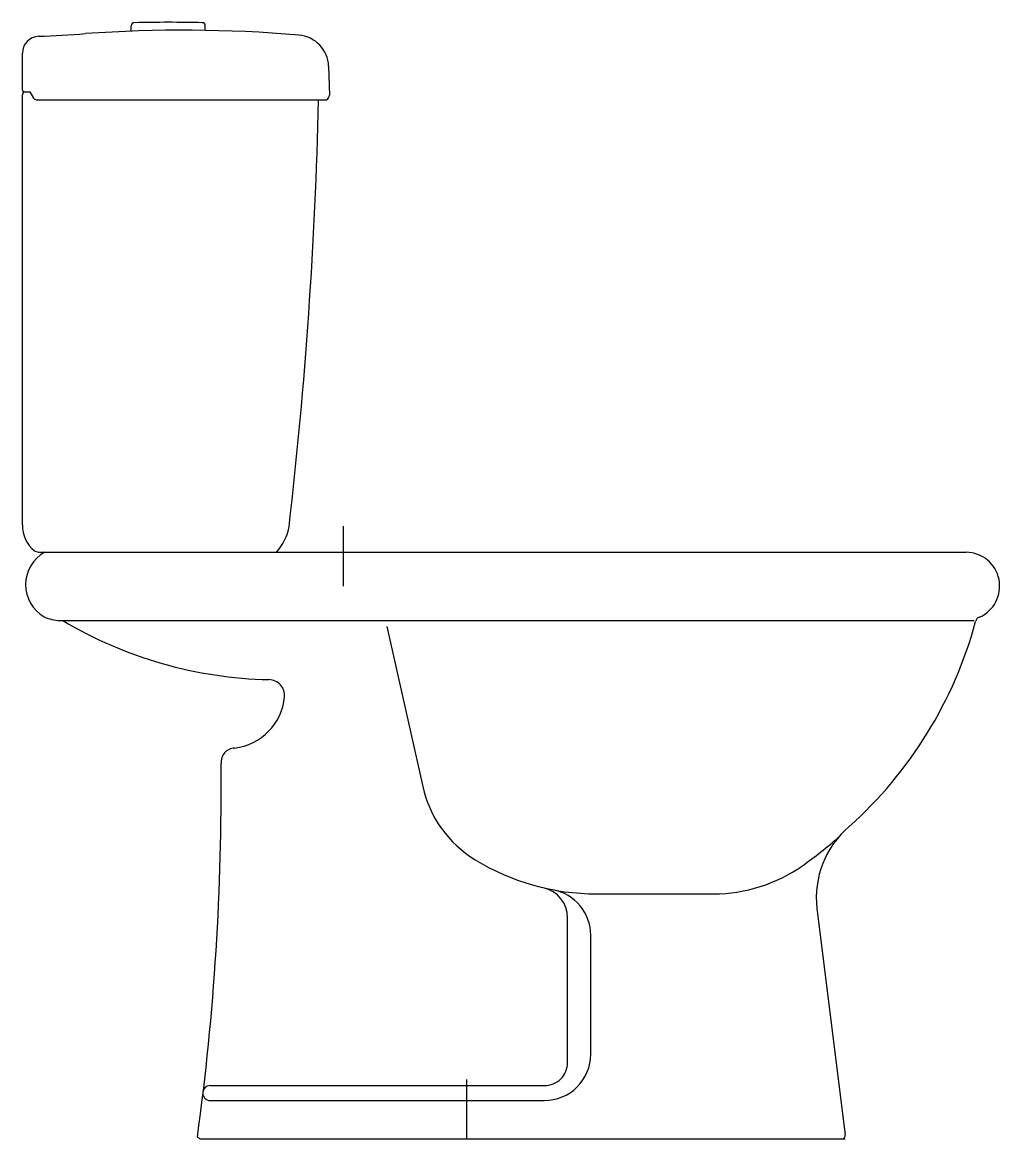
# Model space of a CAD drawing. Extents: x -497.257 to -496.624, y 376.571 to 377.295.
import ezdxf

# ---------------------------------------------------------------- set-up
doc = ezdxf.new("R2010")
doc.units = 0
doc.header["$LTSCALE"] = 0.2
doc.header["$MEASUREMENT"] = 0
doc.linetypes.add('AXES', pattern=[0.54, 0.3, -0.08, 0.08, -0.08])
doc.linetypes.add('CONTINU', pattern=[0])
doc.layers.get('0').update_dxf_attribs({"linetype": 'CONTINUOUS'})
doc.layers.add('DECA_EIXOS', color=5, linetype='AXES')

msp = doc.modelspace()

# ---------------------------------------------------------------- linework, layer by layer
at = {"linetype": 'CONTINUOUS'}
msp.add_line((-497.24903, 376.95221), (-497.24677, 376.95139), dxfattribs=at)
at = {"linetype": 'CONTINU'}
for points in [[(-497.18453, 377.29447, 0.411734), (-497.18649, 377.29246)], [(-497.14044, 377.29447, 0.012044), (-497.18453, 377.29447)], [(-497.13849, 377.29246, 0.411778), (-497.14044, 377.29447)], [(-497.24643, 377.2857, 0.402396), (-497.25699, 377.27471)], [(-497.24643, 377.2857, 0.007581), (-497.21616, 377.28739)], [(-497.07788, 377.28644, 0.038898), (-497.21616, 377.28739)], [(-497.05866, 377.26624, 0.379612), (-497.07788, 377.28644)], [(-497.25699, 377.25078, 0.42133), (-497.25579, 377.24977)], [(-497.25579, 377.24977, 0.211815), (-497.25699, 377.24777)], [(-497.2497, 377.24565, 0.271987), (-497.24796, 377.24462)], [(-497.0842, 376.96816, 0.02273), (-497.0651, 377.24462)], [(-497.05998, 377.24462, 0.234516), (-497.05801, 377.24755)], [(-497.25699, 376.96911, 0.235818), (-497.24903, 376.95221)], [(-497.0924, 376.95139, 0.139691), (-497.0842, 376.96816)], [(-497.24242, 376.95139, 0.585409), (-497.24277, 376.90943)], [(-496.63734, 376.90922, 0.808407), (-496.64576, 376.95141)], [(-497.24277, 376.90943, 0.091692), (-497.23283, 376.90708)], [(-496.63734, 376.90922, 0.228515), (-496.63962, 376.90659)], [(-497.23073, 376.90708, 0.130075), (-497.09733, 376.86885)], [(-496.72153, 376.77362, 0.144969), (-496.63962, 376.90659)], [(-497.08717, 376.85754, 0.433633), (-497.09733, 376.86885)], [(-497.11957, 376.82452, 0.351515), (-497.08717, 376.85754)], [(-497.11957, 376.82452, 0.421249), (-497.12833, 376.81445)], [(-497.14363, 376.57241, 0.036763), (-497.12833, 376.81445)], [(-496.99767, 376.79965, 0.203466), (-496.96365, 376.75205)], [(-496.72153, 376.77362, 0.249346), (-496.74245, 376.72053)], [(-496.75179, 376.74829, 0.027117), (-496.72839, 376.76674)], [(-496.96365, 376.75205, 0.138278), (-496.88527, 376.73003)], [(-496.80935, 376.73004, 0.154561), (-496.75179, 376.74829)], [(-496.90389, 376.71444, 0.349508), (-496.91942, 376.73393)], [(-496.88889, 376.70317, 0.360733), (-496.91335, 376.73265)], [(-496.91889, 376.59612, 0.414214), (-496.88889, 376.62612)], [(-496.91889, 376.60578, 0.414215), (-496.90389, 376.62078)], [(-497.13533, 376.60578, 1), (-497.13533, 376.59612)], [(-497.14363, 376.57241, 0.07604), (-497.14182, 376.5714)], [(-496.72607, 376.5714, 0.489238), (-496.72413, 376.57389)]]:
    msp.add_lwpolyline(points, format="xyb", dxfattribs=at)
for points in [[(-497.18649, 377.289), (-497.18649, 377.29246)], [(-497.13849, 377.2895), (-497.13849, 377.29246)], [(-497.25699, 377.25078), (-497.25699, 377.27471)], [(-497.05866, 377.26624), (-497.05801, 377.24755)], [(-497.25579, 377.24977), (-497.25204, 377.24977)], [(-497.25204, 377.24977), (-497.2497, 377.24565)], [(-497.25699, 376.96911), (-497.25699, 377.24777)], [(-497.24796, 377.24462), (-497.05998, 377.24462)], [(-497.24677, 376.95139), (-497.09498, 376.95139)], [(-497.11758, 376.95139), (-496.64576, 376.95141)], [(-497.23283, 376.90708), (-496.64053, 376.90708)], [(-497.02084, 376.90326), (-496.99767, 376.79965)], [(-496.88527, 376.73003), (-496.80935, 376.73004)], [(-496.74245, 376.72053), (-496.72413, 376.57389)], [(-496.90389, 376.62078), (-496.90389, 376.71444)], [(-496.88889, 376.62612), (-496.88889, 376.70317)], [(-497.13533, 376.60578), (-496.91889, 376.60578)], [(-497.13533, 376.59612), (-496.91889, 376.59612)], [(-497.14182, 376.5714), (-496.72407, 376.5714)], [(-497.06038, 376.5714), (-497.05596, 376.5714)]]:
    msp.add_lwpolyline(points, dxfattribs=at)
at = {"layer": 'DECA_EIXOS'}
for points in [[(-497.04908, 376.92938), (-497.04909, 376.96818)], [(-496.96907, 376.5714), (-496.96907, 376.60983)]]:
    msp.add_lwpolyline(points, dxfattribs=at)

doc.saveas('drawing.dxf')
